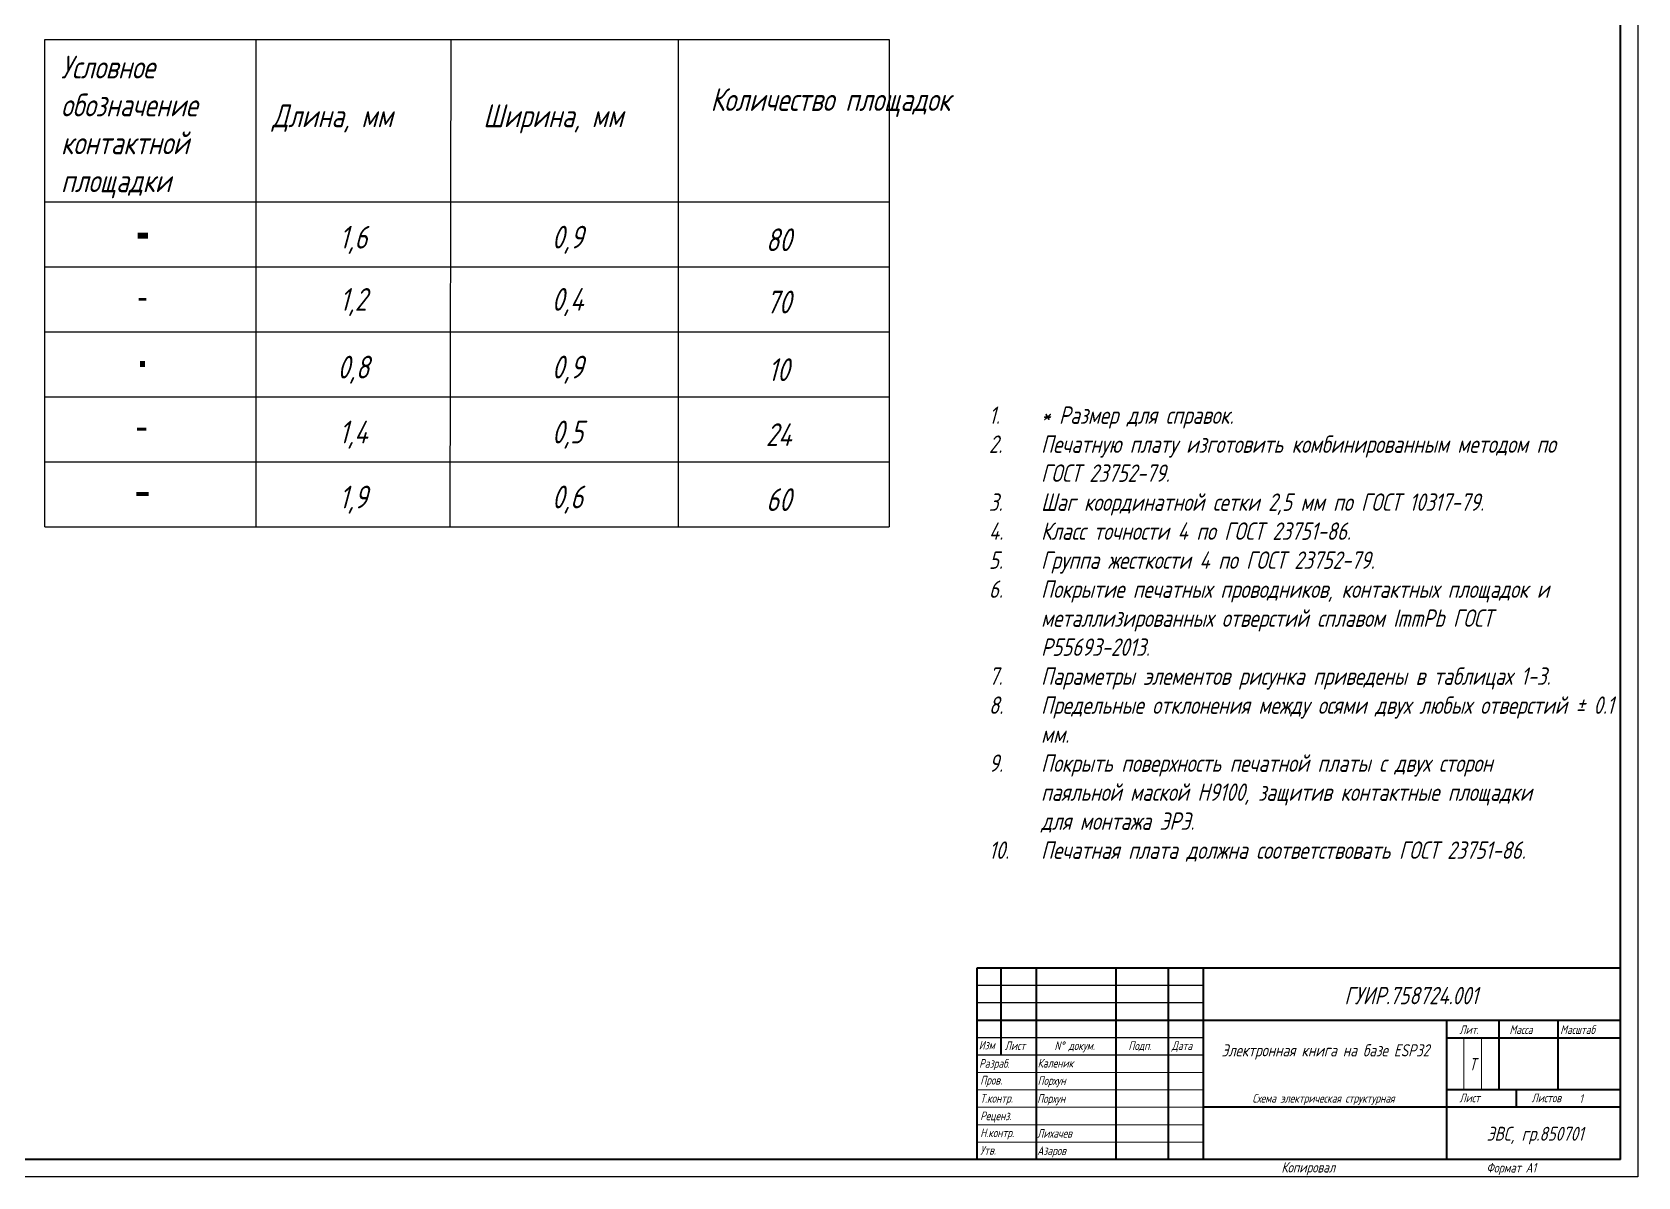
# Model space of a CAD drawing. Extents: x 1752 to 2593, y 74 to 668.
# Drawn here: x 2131 to 2592.5, y 73.6 to 402.6 of the extents above; entities that cross this region are included whole.
import ezdxf

# ---------------------------------------------------------------- set-up
doc = ezdxf.new("R2010")
doc.units = 0
doc.header["$MEASUREMENT"] = 0
doc.layers.get('0').update_dxf_attribs({"linetype": 'CONTINUOUS'})
doc.layers.add('KONTUR', color=7, linetype='CONTINUOUS')
doc.layers.add('TopLayer', color=1, linetype='CONTINUOUS')
for name, color, linetype, lineweight in [('Основная', 7, 'CONTINUOUS', 40), ('текст', 7, 'CONTINUOUS', 30), ('тонкая', 7, 'CONTINUOUS', 20)]:
    doc.layers.add(name, color=color, linetype=linetype, lineweight=lineweight)
doc.styles.add('стиль1', font='romans.shx', dxfattribs={"width": 0.75, "oblique": 15, "height": 3.5})

msp = doc.modelspace()

# ---------------------------------------------------------------- linework, layer by layer
for p, q in [((2134.623, 400.465), (2377.331, 400.465)), ((2134.638, 260.442), (2134.623, 400.465)), ((2195.3, 400.465), (2195.3, 260.442)), ((2251.31, 400.465), (2251.058, 260.442)), ((2316.654, 400.465), (2316.654, 260.442)), ((2377.331, 400.465), (2377.345, 260.442)), ((2134.623, 353.79), (2377.33, 353.79)), ((2134.623, 335.121), (2377.33, 335.121)), ((2134.623, 316.451), (2377.33, 316.451)), ((2134.623, 297.781), (2377.33, 297.781)), ((2134.623, 279.111), (2377.331, 279.111)), ((2134.623, 260.442), (2377.331, 260.442)), ((2467.538, 128.57), (2402.538, 128.57)), ((2467.538, 123.57), (2402.538, 123.57)), ((2467.538, 113.57), (2402.538, 113.57)), ((2467.538, 108.57), (2402.538, 108.57)), ((2537.538, 78.57), (2537.538, 78.57))]:
    msp.add_line(p, q)
at = {"layer": 'KONTUR'}
for p, q in [((2592.538, 667.57), (2592.538, 73.57)), ((2592.538, 73.57), (1751.538, 73.57))]:
    msp.add_line(p, q, dxfattribs=at)
at = {"layer": 'TopLayer'}
for points, const_width in [([(2161.316, 344.526), (2164.303, 344.526)], 0.84), ([(2161.316, 343.686), (2164.303, 343.686)], 0.84), ([(2162.063, 343.266), (2162.063, 344.946)], 1.494), ([(2163.556, 343.266), (2163.556, 344.946)], 1.494), ([(2163.81, 325.952), (2161.569, 325.952)], 0.373), ([(2163.81, 325.578), (2161.569, 325.578)], 0.373), ([(2162.13, 326.138), (2162.13, 325.392)], 1.12), ([(2163.25, 326.138), (2163.25, 325.392)], 1.12), ([(2163.448, 307.634), (2161.955, 307.634)], 0.84), ([(2163.448, 306.794), (2161.955, 306.794)], 0.84), ([(2162.328, 308.054), (2162.328, 306.374)], 0.747), ([(2163.075, 308.054), (2163.075, 306.374)], 0.747), ([(2161.157, 288.699), (2163.771, 288.699)], 0.467), ([(2161.157, 288.232), (2163.771, 288.232)], 0.467), ([(2161.81, 288.932), (2161.81, 287.999)], 1.307), ([(2163.117, 288.932), (2163.117, 287.999)], 1.307), ([(2160.912, 270.092), (2164.459, 270.092)], 0.56), ([(2160.912, 269.532), (2164.459, 269.532)], 0.56), ([(2161.799, 270.372), (2161.799, 269.252)], 1.774), ([(2163.572, 270.372), (2163.572, 269.252)], 1.774)]:
    msp.add_lwpolyline(points, dxfattribs=dict(at, const_width=const_width))
for points, const_width in [([(2162.39, 344.106, 1), (2163.23, 344.106, 1)], 0.84), ([(2162.763, 344.106, 1), (2162.856, 344.106, 1)], 0.0933), ([(2162.503, 325.765, 1), (2162.876, 325.765, 1)], 0.373), ([(2162.643, 325.765, 1), (2162.736, 325.765, 1)], 0.0933), ([(2162.328, 307.214, 1), (2163.075, 307.214, 1)], 0.747), ([(2162.655, 307.214, 1), (2162.748, 307.214, 1)], 0.0933), ([(2162.464, 288.699, 1), (2162.464, 288.232, 1)], 0.467), ([(2162.464, 288.512, 1), (2162.464, 288.419, 1)], 0.0933), ([(2162.685, 270.092, 1), (2162.685, 269.532, 1)], 0.56)]:
    msp.add_lwpolyline(points, format="xyb", close=True, dxfattribs=dict(at, const_width=const_width))
at = {"layer": 'Основная'}
for p, q in [((2587.538, 78.57), (2587.538, 662.57)), ((2402.538, 133.57), (2402.538, 78.57)), ((2587.538, 133.57), (2402.538, 133.57)), ((2409.538, 108.57), (2409.538, 133.57)), ((2419.538, 133.57), (2419.538, 78.57)), ((2442.538, 78.57), (2442.538, 133.57)), ((2457.538, 133.57), (2457.538, 78.57)), ((2467.538, 133.57), (2467.538, 78.57)), ((2402.538, 118.57), (2587.538, 118.57)), ((2537.538, 118.57), (2537.538, 78.57)), ((2552.538, 118.57), (2552.538, 98.57)), ((2569.538, 118.57), (2569.538, 98.57)), ((2537.538, 113.57), (2587.538, 113.57)), ((2587.538, 98.57), (2537.538, 98.57)), ((2557.538, 98.57), (2557.538, 93.57)), ((2587.538, 93.57), (2467.538, 93.57)), ((2587.538, 78.57), (1759.538, 78.57))]:
    msp.add_line(p, q, dxfattribs=at)
at = {"layer": 'тонкая'}
for p, q in [((2542.525, 113.361), (2542.525, 98.57)), ((2547.603, 113.361), (2547.603, 98.57)), ((2402.538, 103.57), (2467.538, 103.57)), ((2467.538, 98.57), (2402.538, 98.57)), ((2467.538, 93.57), (2402.538, 93.57))]:
    msp.add_line(p, q, dxfattribs=at)
for points in [[(2402.538, 88.57), (2467.538, 88.57)], [(2402.538, 83.57), (2467.538, 83.57)]]:
    msp.add_lwpolyline(points, dxfattribs=at)

# ---------------------------------------------------------------- texts
at = {"style": 'стиль1'}
for s, width, gutter_width, insert, char_height, attachment_point in [('Условное обозначение контактной площадки', 53.57848, 32.672, (2139.291, 395.797), 6.53442, 1), ('Количество площадок', 83.76043, 32.672, (2325.989, 386.463), 6.53442, 1), ('Длина, мм', 83.76043, 32.672, (2199.968, 381.795), 6.5344, 1), ('Ширина, мм', 83.76043, 32.672, (2260.644, 381.795), 6.5344, 1), ('1,6', 51.34191, 32.672, (2223.305, 342.886), 6.5344, 5), ('0,9', 51.34191, 32.672, (2284.873, 342.9), 6.5344, 5), ('80', 51.34191, 32.672, (2345.55, 342.9), 6.5344, 5), ('1,2', 51.34191, 32.672, (2223.305, 324.994), 6.5344, 5), ('0,4', 51.34191, 32.672, (2284.873, 325.008), 6.5344, 5), ('70', 51.34191, 32.672, (2345.55, 325.008), 6.5344, 5), ('0,8', 51.34191, 32.672, (2223.304, 305.547), 6.5344, 5), ('0,9', 51.34191, 32.672, (2284.873, 305.56), 6.5344, 5), ('10', 51.34191, 32.672, (2345.55, 305.56), 6.5344, 5), ('1,4', 51.34191, 32.672, (2223.304, 286.877), 6.5344, 5), ('0,5', 51.34191, 32.672, (2284.873, 286.89), 6.5344, 5), ('\\pxi-3,l4,t4;1.^I* Размер для справок.\\P2.^IПечатную плату изготовить комбинированным методом по ГОСТ 23752-79.\\P3.^IШаг координатной сетки 2,5 мм по ГОСТ 10317-79.\\P4.^IКласс точности 4 по ГОСТ 23751-86.\\P5.^IГруппа жесткости 4 по ГОСТ 23752-79.\\P6.^IПокрытие печатных проводников, контактных площадок и металлизированных отверстий сплавом ImmPb ГОСТ Р55693-2013.\\P7.^IПараметры элементов рисунка приведены в таблицах 1-3.\\P8.^IПредельные отклонения между осями двух любых отверстий %%P 0.1 мм.\\P9.^IПокрыть поверхность печатной платы с двух сторон паяльной маской Н9100, защитив контактные площадки для монтажа ЭРЭ.\\P10.^IПечатная плата должна соответствовать ГОСТ 23751-86.', 182.5, 17.5, (2401, 295), 5, 1), ('24', 51.34191, 32.672, (2345.55, 286.89), 6.5344, 5), ('1,9', 51.34191, 32.672, (2223.304, 268.207), 6.5344, 5), ('0,6', 51.34191, 32.672, (2284.873, 268.221), 6.5344, 5), ('60', 51.34191, 32.672, (2345.55, 268.221), 6.5344, 5)]:
    msp.add_mtext_dynamic_manual_height_columns(s, width=width, gutter_width=gutter_width, heights=[0], dxfattribs=dict(at, insert=insert, char_height=char_height, attachment_point=attachment_point))
at = {"layer": 'текст', "style": 'стиль1', "oblique": 15, "width": 0.75}
for s, height, p in [('Лит.', 2.5, (2541.256, 114.635)), ('Масса', 2.5, (2555.63, 114.635)), ('Масштаб', 2.5, (2570.222, 114.635)), ('Изм', 2.5, (2403.083, 110.182)), ('Лист', 2.5, (2410.559, 110.032)), ('N%%d докум. ', 2.5, (2424.842, 110.032)), ('Подп.', 2.5, (2446.095, 110.032)), ('Дата', 2.5, (2458.546, 110.032)), ('Разраб.', 2.5, (2403.199, 104.931)), ('Каленик', 2.5, (2420, 105)), ('Пров.', 2.5, (2403.5, 100.099)), ('Порхун', 2.5, (2420, 100)), ('Т.контр.', 2.5, (2403.5, 94.904)), ('Порхун', 2.5, (2419.866, 94.833)), ('Лист', 2.5, (2541.256, 95.021)), ('Листов', 2.5, (2561.98, 95.021)), ('Реценз.', 2.5, (2403.5, 89.855)), ('Н.контр.', 2.5, (2403.5, 84.982)), ('Лихачев', 2.5, (2419.866, 84.833)), ('Утв.', 2.5, (2403.5, 79.962)), ('Азаров', 2.5, (2419.866, 79.833)), ('Копировал', 3, (2490.073, 74.82)), ('Формат А1', 2.75, (2549.002, 74.82))]:
    msp.add_text(s, height=height, dxfattribs=at).set_placement(p)
at = {"layer": 'текст', "attachment_point": 5, "style": 'стиль1'}
for s, width, gutter_width, heights, insert, char_height in [('\\pxt13;ГУИР.758724.001', 119.65117, 75, [14.84], (2527.363, 125.681), 5), ('Электронная книга на базе ESP32', 68.55748, 75, [24.524], (2502.708, 109.474), 3.5), ('\\pxqc;Т', 5.00967, 17.5, [14.688], (2545.03, 105.965), 3.5), ('\\pxqc,t13;Схема электрическая структурная', 68.02426, 75, [0], (2502.167, 95.81), 2.5), ('1', 7.15204, 17.5, [3.184], (2576.21, 96.073), 2.5), ('\\pxqc,t13;ЭВС, гр.850701', 68.02426, 75, [16.932], (2562.993, 85.421), 4)]:
    msp.add_mtext_dynamic_manual_height_columns(s, width=width, gutter_width=gutter_width, heights=heights, dxfattribs=dict(at, insert=insert, char_height=char_height))

doc.saveas('drawing.dxf')
